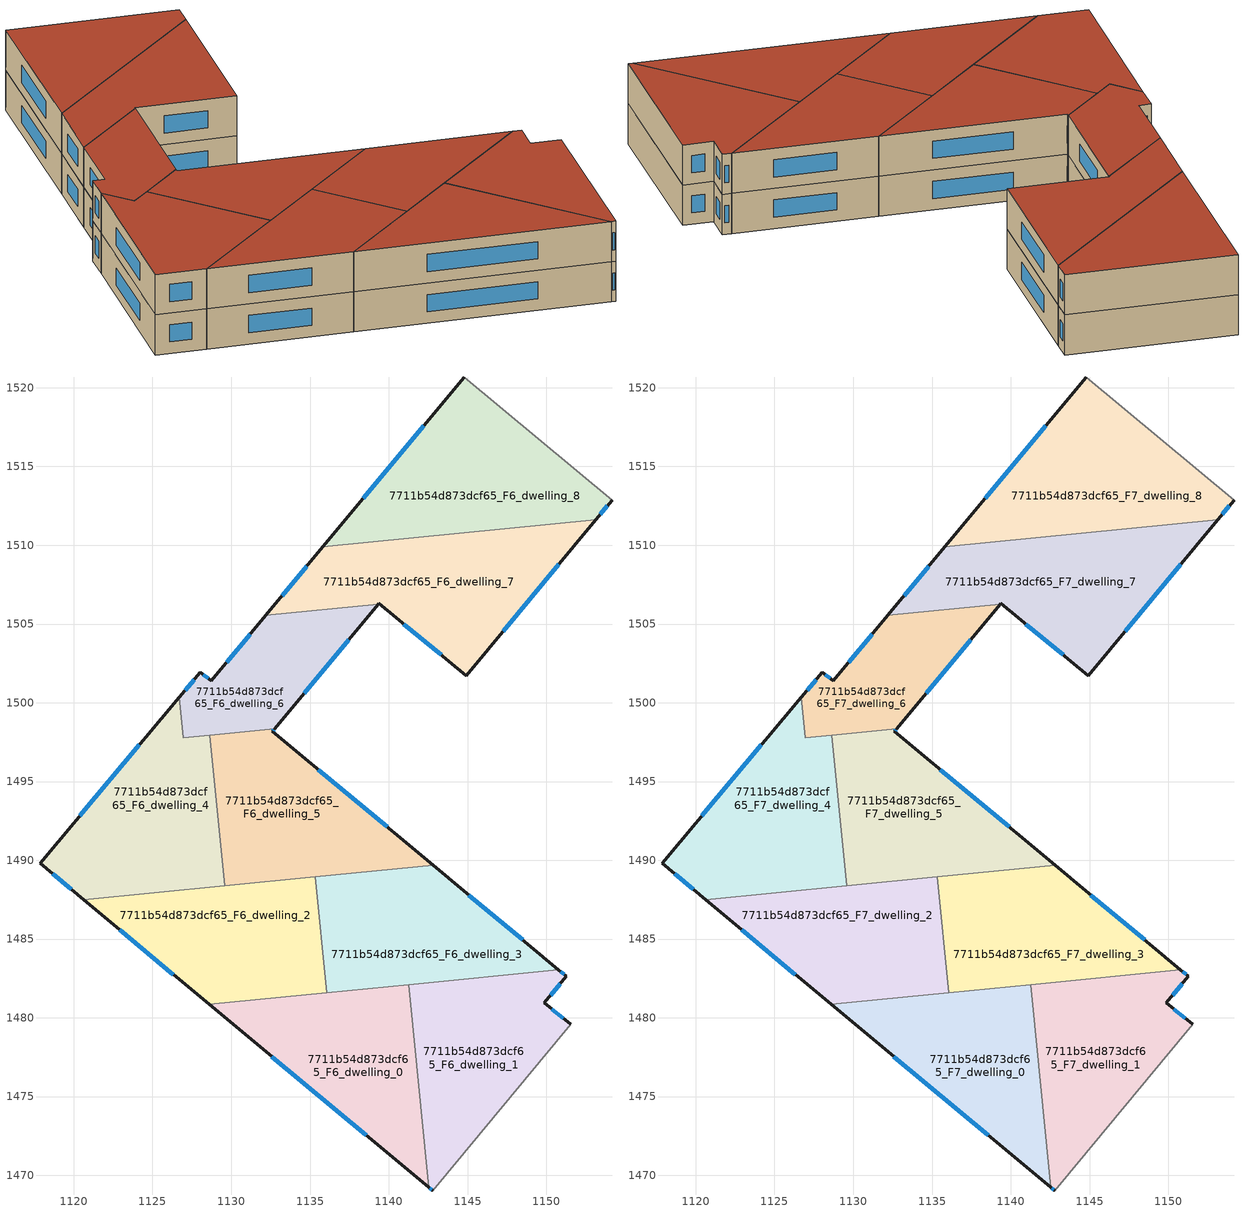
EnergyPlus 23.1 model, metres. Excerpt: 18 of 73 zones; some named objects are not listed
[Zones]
7711b54d873dcf65_F6_dwelling_0
 floor to 7711b54d873dcf65_F5_dwelling_0 (EU_floor_Construction): 1141.26,1482.11 1142.54,1469.23 1128.6,1480.85 z18
 wall outside (EU_wall_Construction): 1128.6,1480.85 1142.54,1469.23 z18:21
 wall to 7711b54d873dcf65_F6_dwelling_1 (EU_wall_Construction): 1142.54,1469.23 1141.26,1482.11 z18:21
 wall to 7711b54d873dcf65_F6_dwelling_2 (EU_wall_Construction): 1136.07,1481.59 1128.6,1480.85 z18:21
 wall to 7711b54d873dcf65_F6_dwelling_3 (EU_wall_Construction): 1141.26,1482.11 1136.07,1481.59 z18:21
 window (EU_Window_Construction): 1132.58,1477.53 1138.56,1472.55 z18.86:20.14
7711b54d873dcf65_F6_dwelling_1
 floor to 7711b54d873dcf65_F5_dwelling_1 (EU_floor_Construction): 1151.28,1482.63 1149.87,1480.95 1151.57,1479.59 1142.8,1469.02 1142.54,1469.23 1141.26,1482.11 1150.77,1483.06 z18
 wall outside (EU_wall_Construction): 1151.57,1479.59 1149.87,1480.95 1151.28,1482.63 1150.77,1483.06 / 1142.54,1469.23 1142.8,1469.02 z18:21
 wall adiabatic (EU_wall_Construction): 1142.8,1469.02 1151.57,1479.59 z18:21
 wall to 7711b54d873dcf65_F6_dwelling_3 (EU_wall_Construction): 1150.77,1483.06 1141.26,1482.11 z18:21
 window (EU_Window_Construction): 1150.27,1481.43 1150.88,1482.15 / 1151.08,1479.98 1150.35,1480.56 / 1142.61,1469.17 1142.73,1469.08 / 1151.14,1482.75 1150.92,1482.94 z18.86:20.14
7711b54d873dcf65_F6_dwelling_2
 floor to 7711b54d873dcf65_F5_dwelling_2 (EU_floor_Construction): 1135.34,1488.95 1136.07,1481.59 1128.6,1480.85 1120.64,1487.48 z18
 wall outside (EU_wall_Construction): 1120.64,1487.48 1128.6,1480.85 z18:21
 wall to 7711b54d873dcf65_F6_dwelling_3 (EU_wall_Construction): 1136.07,1481.59 1135.34,1488.95 z18:21
 wall to 7711b54d873dcf65_F6_dwelling_4 (EU_wall_Construction): 1129.59,1488.37 1120.64,1487.48 z18:21
 wall to 7711b54d873dcf65_F6_dwelling_5 (EU_wall_Construction): 1135.34,1488.95 1129.59,1488.37 z18:21
 window (EU_Window_Construction): 1122.92,1485.59 1126.33,1482.75 z18.86:20.14
7711b54d873dcf65_F6_dwelling_3
 floor to 7711b54d873dcf65_F5_dwelling_3 (EU_floor_Construction): 1150.77,1483.06 1136.07,1481.59 1135.34,1488.95 1142.81,1489.69 z18
 wall outside (EU_wall_Construction): 1150.77,1483.06 1142.81,1489.69 z18:21
 wall to 7711b54d873dcf65_F6_dwelling_5 (EU_wall_Construction): 1142.81,1489.69 1135.34,1488.95 z18:21
 window (EU_Window_Construction): 1148.5,1484.95 1145.08,1487.8 z18.86:20.14
7711b54d873dcf65_F6_dwelling_4
 floor to 7711b54d873dcf65_F5_dwelling_4 (EU_floor_Construction): 1128.64,1497.94 1129.59,1488.37 1120.64,1487.48 1117.86,1489.8 1126.7,1500.35 1126.95,1497.77 z18
 wall outside (EU_wall_Construction): 1126.7,1500.35 1117.86,1489.8 1120.64,1487.48 z18:21
 wall to 7711b54d873dcf65_F6_dwelling_6 (EU_wall_Construction): 1128.64,1497.94 1126.95,1497.77 1126.7,1500.35 z18:21
 wall to 7711b54d873dcf65_F6_dwelling_5 (EU_wall_Construction): 1129.59,1488.37 1128.64,1497.94 z18:21
 window (EU_Window_Construction): 1118.65,1489.14 1119.85,1488.15 / 1124.17,1497.34 1120.38,1492.82 z18.86:20.14
7711b54d873dcf65_F6_dwelling_5
 floor to 7711b54d873dcf65_F5_dwelling_5 (EU_floor_Construction): 1142.81,1489.69 1129.59,1488.37 1128.64,1497.94 1132.75,1498.35 1132.61,1498.19 z18
 wall outside (EU_wall_Construction): 1142.81,1489.69 1132.61,1498.19 1132.75,1498.35 z18:21
 wall to 7711b54d873dcf65_F6_dwelling_6 (EU_wall_Construction): 1132.75,1498.35 1128.64,1497.94 z18:21
 window (EU_Window_Construction): 1139.9,1492.12 1135.53,1495.76 / 1132.65,1498.23 1132.71,1498.3 z18.86:20.14
7711b54d873dcf65_F6_dwelling_6
 floor to 7711b54d873dcf65_F5_dwelling_6 (EU_floor_Construction): 1139.33,1506.25 1132.75,1498.35 1126.95,1497.78 1126.7,1500.35 1128.02,1501.93 1128.73,1501.4 1132.18,1505.54 z18
 wall outside (EU_wall_Construction): 1132.18,1505.54 1128.73,1501.4 1128.02,1501.93 1126.7,1500.35 / 1132.75,1498.35 1139.33,1506.25 z18:21
 wall to 7711b54d873dcf65_F6_dwelling_7 (EU_wall_Construction): 1139.33,1506.25 1132.18,1505.54 z18:21
 window (EU_Window_Construction): 1127.64,1501.48 1127.07,1500.8 / 1128.52,1501.55 1128.22,1501.78 / 1131.2,1504.36 1129.72,1502.58 / 1134.63,1500.61 1137.45,1504 z18.86:20.14
7711b54d873dcf65_F6_dwelling_7
 floor to 7711b54d873dcf65_F5_dwelling_7 (EU_floor_Construction): 1153.15,1511.63 1144.92,1501.72 1139.37,1506.31 1139.33,1506.25 1132.18,1505.54 1135.82,1509.9 z18
 wall outside (EU_wall_Construction): 1139.33,1506.25 1139.37,1506.31 1144.92,1501.72 1153.15,1511.63 / 1135.82,1509.9 1132.18,1505.54 z18:21
 wall to 7711b54d873dcf65_F6_dwelling_8 (EU_wall_Construction): 1153.15,1511.63 1135.82,1509.9 z18:21
 window (EU_Window_Construction): 1147.27,1504.55 1150.8,1508.8 / 1140.96,1505 1143.34,1503.03 / 1134.78,1508.65 1133.22,1506.79 z18.86:20.14
7711b54d873dcf65_F6_dwelling_8
 floor to 7711b54d873dcf65_F5_dwelling_8 (EU_floor_Construction): 1154.17,1512.86 1153.15,1511.63 1135.82,1509.9 1144.8,1520.67 z18
 wall outside (EU_wall_Construction): 1153.15,1511.63 1154.17,1512.86 / 1144.8,1520.67 1135.82,1509.9 z18:21
 wall adiabatic (EU_wall_Construction): 1154.17,1512.86 1144.8,1520.67 z18:21
 window (EU_Window_Construction): 1153.44,1511.98 1153.88,1512.51 / 1142.23,1517.59 1138.38,1512.98 z18.86:20.14
7711b54d873dcf65_F7_dwelling_0
 floor to 7711b54d873dcf65_F6_dwelling_0 (EU_floor_Construction): 1141.26,1482.11 1142.54,1469.23 1128.6,1480.85 z21
 wall outside (EU_wall_Construction): 1128.6,1480.85 1142.54,1469.23 z21:24
 wall to 7711b54d873dcf65_F7_dwelling_1 (EU_wall_Construction): 1142.54,1469.23 1141.26,1482.11 z21:24
 wall to 7711b54d873dcf65_F7_dwelling_2 (EU_wall_Construction): 1136.07,1481.59 1128.6,1480.85 z21:24
 wall to 7711b54d873dcf65_F7_dwelling_3 (EU_wall_Construction): 1141.26,1482.11 1136.07,1481.59 z21:24
 window (EU_Window_Construction): 1132.58,1477.53 1138.56,1472.55 z21.86:23.14
 roof outside (EU_roof_Construction): 1142.54,1469.23 1141.26,1482.11 1128.6,1480.85 z24
7711b54d873dcf65_F7_dwelling_1
 floor to 7711b54d873dcf65_F6_dwelling_1 (EU_floor_Construction): 1151.28,1482.63 1149.87,1480.95 1151.57,1479.59 1142.8,1469.02 1142.54,1469.23 1141.26,1482.11 1150.77,1483.06 z21
 wall outside (EU_wall_Construction): 1151.57,1479.59 1149.87,1480.95 1151.28,1482.63 1150.77,1483.06 / 1142.54,1469.23 1142.8,1469.02 z21:24
 wall adiabatic (EU_wall_Construction): 1142.8,1469.02 1151.57,1479.59 z21:24
 wall to 7711b54d873dcf65_F7_dwelling_3 (EU_wall_Construction): 1150.77,1483.06 1141.26,1482.11 z21:24
 window (EU_Window_Construction): 1150.27,1481.43 1150.88,1482.15 / 1151.08,1479.98 1150.35,1480.56 / 1142.61,1469.17 1142.73,1469.08 / 1151.14,1482.75 1150.92,1482.94 z21.86:23.14
 roof outside (EU_roof_Construction): 1142.8,1469.02 1151.57,1479.59 1149.87,1480.95 1151.28,1482.63 1150.77,1483.06 1141.26,1482.11 1142.54,1469.23 z24
7711b54d873dcf65_F7_dwelling_2
 floor to 7711b54d873dcf65_F6_dwelling_2 (EU_floor_Construction): 1135.34,1488.95 1136.07,1481.59 1128.6,1480.85 1120.64,1487.48 z21
 wall outside (EU_wall_Construction): 1120.64,1487.48 1128.6,1480.85 z21:24
 wall to 7711b54d873dcf65_F7_dwelling_3 (EU_wall_Construction): 1136.07,1481.59 1135.34,1488.95 z21:24
 wall to 7711b54d873dcf65_F7_dwelling_4 (EU_wall_Construction): 1129.59,1488.37 1120.64,1487.48 z21:24
 wall to 7711b54d873dcf65_F7_dwelling_5 (EU_wall_Construction): 1135.34,1488.95 1129.59,1488.37 z21:24
 window (EU_Window_Construction): 1122.92,1485.59 1126.33,1482.75 z21.86:23.14
 roof outside (EU_roof_Construction): 1136.07,1481.59 1135.34,1488.95 1120.64,1487.48 1128.6,1480.85 z24
7711b54d873dcf65_F7_dwelling_3
 floor to 7711b54d873dcf65_F6_dwelling_3 (EU_floor_Construction): 1150.77,1483.06 1136.07,1481.59 1135.34,1488.95 1142.81,1489.69 z21
 wall outside (EU_wall_Construction): 1150.77,1483.06 1142.81,1489.69 z21:24
 wall to 7711b54d873dcf65_F7_dwelling_5 (EU_wall_Construction): 1142.81,1489.69 1135.34,1488.95 z21:24
 window (EU_Window_Construction): 1148.5,1484.95 1145.08,1487.8 z21.86:23.14
 roof outside (EU_roof_Construction): 1150.77,1483.06 1142.81,1489.69 1135.34,1488.95 1136.07,1481.59 z24
7711b54d873dcf65_F7_dwelling_4
 floor to 7711b54d873dcf65_F6_dwelling_4 (EU_floor_Construction): 1128.64,1497.94 1129.59,1488.37 1120.64,1487.48 1117.86,1489.8 1126.7,1500.35 1126.95,1497.77 z21
 wall outside (EU_wall_Construction): 1126.7,1500.35 1117.86,1489.8 1120.64,1487.48 z21:24
 wall to 7711b54d873dcf65_F7_dwelling_6 (EU_wall_Construction): 1128.64,1497.94 1126.95,1497.77 1126.7,1500.35 z21:24
 wall to 7711b54d873dcf65_F7_dwelling_5 (EU_wall_Construction): 1129.59,1488.37 1128.64,1497.94 z21:24
 window (EU_Window_Construction): 1118.65,1489.14 1119.85,1488.15 / 1124.17,1497.34 1120.38,1492.82 z21.86:23.14
 roof outside (EU_roof_Construction): 1129.59,1488.37 1128.64,1497.94 1126.95,1497.77 1126.7,1500.35 1117.86,1489.8 1120.64,1487.48 z24
7711b54d873dcf65_F7_dwelling_5
 floor to 7711b54d873dcf65_F6_dwelling_5 (EU_floor_Construction): 1142.81,1489.69 1129.59,1488.37 1128.64,1497.94 1132.75,1498.35 1132.61,1498.19 z21
 wall outside (EU_wall_Construction): 1142.81,1489.69 1132.61,1498.19 1132.75,1498.35 z21:24
 wall to 7711b54d873dcf65_F7_dwelling_6 (EU_wall_Construction): 1132.75,1498.35 1128.64,1497.94 z21:24
 window (EU_Window_Construction): 1139.9,1492.12 1135.53,1495.76 / 1132.65,1498.23 1132.71,1498.3 z21.86:23.14
 roof outside (EU_roof_Construction): 1142.81,1489.69 1132.61,1498.19 1132.75,1498.35 1128.64,1497.94 1129.59,1488.37 z24
7711b54d873dcf65_F7_dwelling_6
 floor to 7711b54d873dcf65_F6_dwelling_6 (EU_floor_Construction): 1139.33,1506.25 1132.75,1498.35 1126.95,1497.78 1126.7,1500.35 1128.02,1501.93 1128.73,1501.4 1132.18,1505.54 z21
 wall outside (EU_wall_Construction): 1132.18,1505.54 1128.73,1501.4 1128.02,1501.93 1126.7,1500.35 / 1132.75,1498.35 1139.33,1506.25 z21:24
 wall to 7711b54d873dcf65_F7_dwelling_7 (EU_wall_Construction): 1139.33,1506.25 1132.18,1505.54 z21:24
 window (EU_Window_Construction): 1127.64,1501.48 1127.07,1500.8 / 1128.52,1501.55 1128.22,1501.78 / 1131.2,1504.36 1129.72,1502.58 / 1134.63,1500.61 1137.45,1504 z21.86:23.14
 roof outside (EU_roof_Construction): 1132.75,1498.35 1139.33,1506.25 1132.18,1505.54 1128.73,1501.4 1128.02,1501.93 1126.7,1500.35 1126.95,1497.78 z24
7711b54d873dcf65_F7_dwelling_7
 floor to 7711b54d873dcf65_F6_dwelling_7 (EU_floor_Construction): 1153.15,1511.63 1144.92,1501.72 1139.37,1506.31 1139.33,1506.25 1132.18,1505.54 1135.82,1509.9 z21
 wall outside (EU_wall_Construction): 1139.33,1506.25 1139.37,1506.31 1144.92,1501.72 1153.15,1511.63 / 1135.82,1509.9 1132.18,1505.54 z21:24
 wall to 7711b54d873dcf65_F7_dwelling_8 (EU_wall_Construction): 1153.15,1511.63 1135.82,1509.9 z21:24
 window (EU_Window_Construction): 1147.27,1504.55 1150.8,1508.8 / 1140.96,1505 1143.34,1503.03 / 1134.78,1508.65 1133.22,1506.79 z21.86:23.14
 roof outside (EU_roof_Construction): 1144.92,1501.72 1153.15,1511.63 1135.82,1509.9 1132.18,1505.54 1139.33,1506.25 1139.37,1506.31 z24
7711b54d873dcf65_F7_dwelling_8
 floor to 7711b54d873dcf65_F6_dwelling_8 (EU_floor_Construction): 1154.17,1512.86 1153.15,1511.63 1135.82,1509.9 1144.8,1520.67 z21
 wall outside (EU_wall_Construction): 1153.15,1511.63 1154.17,1512.86 / 1144.8,1520.67 1135.82,1509.9 z21:24
 wall adiabatic (EU_wall_Construction): 1154.17,1512.86 1144.8,1520.67 z21:24
 window (EU_Window_Construction): 1153.44,1511.98 1153.88,1512.51 / 1142.23,1517.59 1138.38,1512.98 z21.86:23.14
 roof outside (EU_roof_Construction): 1153.15,1511.63 1154.17,1512.86 1144.8,1520.67 1135.82,1509.9 z24
[Building]
EU S2 Campaign: North Axis=0; Terrain=City; Solar Distribution=FullExterior
[Site:Location]
Helsinki-Vantaa.AP: Latitude=60.317; Longitude=24.963; Time Zone=2; Elevation=54.6
[SizingPeriod:WeatherFileDays]
AnnualSizingPeriod: Begin Month=1; Begin Day of Month=1; End Month=12; End Day of Month=31; Day of Week for Start Day=Monday; Use Weather File Daylight Saving Period=No; Use Weather File Rain and Snow Indicators=No
[MATERIAL]
EU_InternalMass_Material: Roughness=MediumRough; Thickness=0.1; Conductivity=1; Density=1800; Specific Heat=900; Thermal Absorptance=0.9; Solar Absorptance=0.7; Visible Absorptance=0.7
[MATERIAL:NOMASS] Roughness=MediumRough; Thermal Absorptance=0.9; Solar Absorptance=0.7; Visible Absorptance=0.7
Name | Thermal Resistance
EU_wall_NoMass | 1.10183
EU_roof_NoMass; EU_floor_NoMass | 1.70606
[WINDOWMATERIAL:SIMPLEGLAZINGSYSTEM]
EU_Window_SimpleGlazing: UFactor=3.11035; Solar Heat Gain Coefficient=0.8; Visible Transmittance=0.8
[CONSTRUCTION]
EU_wall_Construction: EU_wall_NoMass
EU_roof_Construction: EU_roof_NoMass
EU_floor_Construction: EU_floor_NoMass
EU_Window_Construction: EU_Window_SimpleGlazing
EU_InternalMass_Construction: EU_InternalMass_Material
[ZONE] Type=1; Multiplier=1; Ceiling Height=autocalculate; Floor Area=autocalculate; Part of Total Floor Area=Yes
Name | Volume
7711b54d873dcf65_F6_dwelling_0; 7711b54d873dcf65_F7_dwelling_0 | 246.922
7711b54d873dcf65_F6_dwelling_1; 7711b54d873dcf65_F7_dwelling_1 | 246.879
7711b54d873dcf65_F6_dwelling_2; 7711b54d873dcf65_F7_dwelling_2 | 246.913
7711b54d873dcf65_F6_dwelling_3; 7711b54d873dcf65_F7_dwelling_3 | 246.929
7711b54d873dcf65_F6_dwelling_4; 7711b54d873dcf65_F7_dwelling_4 | 257.205
7711b54d873dcf65_F6_dwelling_5; 7711b54d873dcf65_F7_dwelling_5 | 246.917
7711b54d873dcf65_F6_dwelling_6; 7711b54d873dcf65_F7_dwelling_6 | 159.483
7711b54d873dcf65_F6_dwelling_7; 7711b54d873dcf65_F7_dwelling_7 | 284.807
7711b54d873dcf65_F6_dwelling_8; 7711b54d873dcf65_F7_dwelling_8 | 286.074
[INTERNALMASS] Construction=EU_InternalMass_Construction
Name | Zone or ZoneList | Surface Area
7711b54d873dcf65_F6_dwelling_0_EU_InternalMass | 7711b54d873dcf65_F6_dwelling_0 | 82.3094
7711b54d873dcf65_F6_dwelling_1_EU_InternalMass | 7711b54d873dcf65_F6_dwelling_1 | 82.2929
7711b54d873dcf65_F6_dwelling_2_EU_InternalMass | 7711b54d873dcf65_F6_dwelling_2 | 82.3063
7711b54d873dcf65_F6_dwelling_3_EU_InternalMass | 7711b54d873dcf65_F6_dwelling_3 | 82.3098
7711b54d873dcf65_F6_dwelling_4_EU_InternalMass | 7711b54d873dcf65_F6_dwelling_4 | 85.7327
7711b54d873dcf65_F6_dwelling_5_EU_InternalMass | 7711b54d873dcf65_F6_dwelling_5 | 82.3047
7711b54d873dcf65_F6_dwelling_6_EU_InternalMass | 7711b54d873dcf65_F6_dwelling_6 | 53.175
7711b54d873dcf65_F6_dwelling_7_EU_InternalMass | 7711b54d873dcf65_F6_dwelling_7 | 94.9338
7711b54d873dcf65_F6_dwelling_8_EU_InternalMass | 7711b54d873dcf65_F6_dwelling_8 | 95.3627
7711b54d873dcf65_F7_dwelling_0_EU_InternalMass | 7711b54d873dcf65_F7_dwelling_0 | 82.3094
7711b54d873dcf65_F7_dwelling_1_EU_InternalMass | 7711b54d873dcf65_F7_dwelling_1 | 82.2929
7711b54d873dcf65_F7_dwelling_2_EU_InternalMass | 7711b54d873dcf65_F7_dwelling_2 | 82.3063
7711b54d873dcf65_F7_dwelling_3_EU_InternalMass | 7711b54d873dcf65_F7_dwelling_3 | 82.3098
7711b54d873dcf65_F7_dwelling_4_EU_InternalMass | 7711b54d873dcf65_F7_dwelling_4 | 85.7327
7711b54d873dcf65_F7_dwelling_5_EU_InternalMass | 7711b54d873dcf65_F7_dwelling_5 | 82.3047
7711b54d873dcf65_F7_dwelling_6_EU_InternalMass | 7711b54d873dcf65_F7_dwelling_6 | 53.175
7711b54d873dcf65_F7_dwelling_7_EU_InternalMass | 7711b54d873dcf65_F7_dwelling_7 | 94.9338
7711b54d873dcf65_F7_dwelling_8_EU_InternalMass | 7711b54d873dcf65_F7_dwelling_8 | 95.3627
[OTHEREQUIPMENT] Fuel Type=Electricity; Design Level Calculation Method=Watts/Area; Power per Zone Floor Area=1; Fraction Latent=0; Fraction Radiant=0; Fraction Lost=0; Carbon Dioxide Generation Rate=0; EndUse Subcategory=EU_Step8_InternalGains
Name | Zone or ZoneList or Space or SpaceList | Schedule
EU_Step8_InternalGain_7711b54d873dcf65_F6_dwelling_0_f000 | 7711b54d873dcf65_F6_dwelling_0 | EU_Step8_GainSchedule_7711b54d873dcf65_F6_dwelling_0_f000
EU_Step8_InternalGain_7711b54d873dcf65_F6_dwelling_1_f000 | 7711b54d873dcf65_F6_dwelling_1 | EU_Step8_GainSchedule_7711b54d873dcf65_F6_dwelling_1_f000
EU_Step8_InternalGain_7711b54d873dcf65_F6_dwelling_2_f000 | 7711b54d873dcf65_F6_dwelling_2 | EU_Step8_GainSchedule_7711b54d873dcf65_F6_dwelling_2_f000
EU_Step8_InternalGain_7711b54d873dcf65_F6_dwelling_3_f000 | 7711b54d873dcf65_F6_dwelling_3 | EU_Step8_GainSchedule_7711b54d873dcf65_F6_dwelling_3_f000
EU_Step8_InternalGain_7711b54d873dcf65_F6_dwelling_4_f000 | 7711b54d873dcf65_F6_dwelling_4 | EU_Step8_GainSchedule_7711b54d873dcf65_F6_dwelling_4_f000
EU_Step8_InternalGain_7711b54d873dcf65_F6_dwelling_5_f000 | 7711b54d873dcf65_F6_dwelling_5 | EU_Step8_GainSchedule_7711b54d873dcf65_F6_dwelling_5_f000
EU_Step8_InternalGain_7711b54d873dcf65_F6_dwelling_6_f000 | 7711b54d873dcf65_F6_dwelling_6 | EU_Step8_GainSchedule_7711b54d873dcf65_F6_dwelling_6_f000
EU_Step8_InternalGain_7711b54d873dcf65_F6_dwelling_7_f000 | 7711b54d873dcf65_F6_dwelling_7 | EU_Step8_GainSchedule_7711b54d873dcf65_F6_dwelling_7_f000
EU_Step8_InternalGain_7711b54d873dcf65_F6_dwelling_8_f000 | 7711b54d873dcf65_F6_dwelling_8 | EU_Step8_GainSchedule_7711b54d873dcf65_F6_dwelling_8_f000
EU_Step8_InternalGain_7711b54d873dcf65_F7_dwelling_0_f000 | 7711b54d873dcf65_F7_dwelling_0 | EU_Step8_GainSchedule_7711b54d873dcf65_F7_dwelling_0_f000
EU_Step8_InternalGain_7711b54d873dcf65_F7_dwelling_1_f000 | 7711b54d873dcf65_F7_dwelling_1 | EU_Step8_GainSchedule_7711b54d873dcf65_F7_dwelling_1_f000
EU_Step8_InternalGain_7711b54d873dcf65_F7_dwelling_2_f000 | 7711b54d873dcf65_F7_dwelling_2 | EU_Step8_GainSchedule_7711b54d873dcf65_F7_dwelling_2_f000
EU_Step8_InternalGain_7711b54d873dcf65_F7_dwelling_3_f000 | 7711b54d873dcf65_F7_dwelling_3 | EU_Step8_GainSchedule_7711b54d873dcf65_F7_dwelling_3_f000
EU_Step8_InternalGain_7711b54d873dcf65_F7_dwelling_4_f000 | 7711b54d873dcf65_F7_dwelling_4 | EU_Step8_GainSchedule_7711b54d873dcf65_F7_dwelling_4_f000
EU_Step8_InternalGain_7711b54d873dcf65_F7_dwelling_5_f000 | 7711b54d873dcf65_F7_dwelling_5 | EU_Step8_GainSchedule_7711b54d873dcf65_F7_dwelling_5_f000
EU_Step8_InternalGain_7711b54d873dcf65_F7_dwelling_6_f000 | 7711b54d873dcf65_F7_dwelling_6 | EU_Step8_GainSchedule_7711b54d873dcf65_F7_dwelling_6_f000
EU_Step8_InternalGain_7711b54d873dcf65_F7_dwelling_7_f000 | 7711b54d873dcf65_F7_dwelling_7 | EU_Step8_GainSchedule_7711b54d873dcf65_F7_dwelling_7_f000
EU_Step8_InternalGain_7711b54d873dcf65_F7_dwelling_8_f000 | 7711b54d873dcf65_F7_dwelling_8 | EU_Step8_GainSchedule_7711b54d873dcf65_F7_dwelling_8_f000
[ZONEVENTILATION:DESIGNFLOWRATE] Schedule=EU_AlwaysOn; Design Flow Rate Calculation Method=AirChanges/Hour; Air Changes per Hour=0.756316; Ventilation Type=Natural; Fan Pressure Rise=0; Fan Total Efficiency=1; Constant Term Coefficient=1; Temperature Term Coefficient=0; Velocity Term Coefficient=0; Velocity Squared Term Coefficient=0; Minimum Indoor Temperature=-100; Maximum Indoor Temperature=100; Delta Temperature=-100; Minimum Outdoor Temperature=-100; Maximum Outdoor Temperature=100; Maximum Wind Speed=40
Name | Zone or ZoneList or Space or SpaceList
EU_ConstantAir_7711b54d873dcf65_F6_dwelling_0 | 7711b54d873dcf65_F6_dwelling_0
EU_ConstantAir_7711b54d873dcf65_F6_dwelling_1 | 7711b54d873dcf65_F6_dwelling_1
EU_ConstantAir_7711b54d873dcf65_F6_dwelling_2 | 7711b54d873dcf65_F6_dwelling_2
EU_ConstantAir_7711b54d873dcf65_F6_dwelling_3 | 7711b54d873dcf65_F6_dwelling_3
EU_ConstantAir_7711b54d873dcf65_F6_dwelling_4 | 7711b54d873dcf65_F6_dwelling_4
EU_ConstantAir_7711b54d873dcf65_F6_dwelling_5 | 7711b54d873dcf65_F6_dwelling_5
EU_ConstantAir_7711b54d873dcf65_F6_dwelling_6 | 7711b54d873dcf65_F6_dwelling_6
EU_ConstantAir_7711b54d873dcf65_F6_dwelling_7 | 7711b54d873dcf65_F6_dwelling_7
EU_ConstantAir_7711b54d873dcf65_F6_dwelling_8 | 7711b54d873dcf65_F6_dwelling_8
EU_ConstantAir_7711b54d873dcf65_F7_dwelling_0 | 7711b54d873dcf65_F7_dwelling_0
EU_ConstantAir_7711b54d873dcf65_F7_dwelling_1 | 7711b54d873dcf65_F7_dwelling_1
EU_ConstantAir_7711b54d873dcf65_F7_dwelling_2 | 7711b54d873dcf65_F7_dwelling_2
EU_ConstantAir_7711b54d873dcf65_F7_dwelling_3 | 7711b54d873dcf65_F7_dwelling_3
EU_ConstantAir_7711b54d873dcf65_F7_dwelling_4 | 7711b54d873dcf65_F7_dwelling_4
EU_ConstantAir_7711b54d873dcf65_F7_dwelling_5 | 7711b54d873dcf65_F7_dwelling_5
EU_ConstantAir_7711b54d873dcf65_F7_dwelling_6 | 7711b54d873dcf65_F7_dwelling_6
EU_ConstantAir_7711b54d873dcf65_F7_dwelling_7 | 7711b54d873dcf65_F7_dwelling_7
EU_ConstantAir_7711b54d873dcf65_F7_dwelling_8 | 7711b54d873dcf65_F7_dwelling_8
[HVACTEMPLATE:ZONE:IDEALLOADSAIRSYSTEM] System Availability Schedule=EU_AlwaysOn; Maximum Heating Supply Air Temperature=50; Minimum Cooling Supply Air Temperature=13; Maximum Heating Supply Air Humidity Ratio=0.0156; Minimum Cooling Supply Air Humidity Ratio=0.0077; Heating Limit=NoLimit; Cooling Limit=NoLimit; Heating Availability Schedule=EU_AlwaysOn; Cooling Availability Schedule=EU_CoolingOff; Dehumidification Control Type=ConstantSensibleHeatRatio; Cooling Sensible Heat Ratio=0.7; Dehumidification Setpoint=60; Humidification Control Type=None; Humidification Setpoint=30; Outdoor Air Method=None; Outdoor Air Flow Rate per Person=0.00944; Outdoor Air Flow Rate per Zone Floor Area=0; Outdoor Air Flow Rate per Zone=0; Demand Controlled Ventilation Type=None; Outdoor Air Economizer Type=NoEconomizer; Heat Recovery Type=None; Sensible Heat Recovery Effectiveness=0.7; Latent Heat Recovery Effectiveness=0.65
Name | Template Thermostat
7711b54d873dcf65_F6_dwelling_0 | EU_HeatOnly_7711b54d873dcf65_F6_dwelling_0
7711b54d873dcf65_F6_dwelling_1 | EU_HeatOnly_7711b54d873dcf65_F6_dwelling_1
7711b54d873dcf65_F6_dwelling_2 | EU_HeatOnly_7711b54d873dcf65_F6_dwelling_2
7711b54d873dcf65_F6_dwelling_3 | EU_HeatOnly_7711b54d873dcf65_F6_dwelling_3
7711b54d873dcf65_F6_dwelling_4 | EU_HeatOnly_7711b54d873dcf65_F6_dwelling_4
7711b54d873dcf65_F6_dwelling_5 | EU_HeatOnly_7711b54d873dcf65_F6_dwelling_5
7711b54d873dcf65_F6_dwelling_6 | EU_HeatOnly_7711b54d873dcf65_F6_dwelling_6
7711b54d873dcf65_F6_dwelling_7 | EU_HeatOnly_7711b54d873dcf65_F6_dwelling_7
7711b54d873dcf65_F6_dwelling_8 | EU_HeatOnly_7711b54d873dcf65_F6_dwelling_8
7711b54d873dcf65_F7_dwelling_0 | EU_HeatOnly_7711b54d873dcf65_F7_dwelling_0
7711b54d873dcf65_F7_dwelling_1 | EU_HeatOnly_7711b54d873dcf65_F7_dwelling_1
7711b54d873dcf65_F7_dwelling_2 | EU_HeatOnly_7711b54d873dcf65_F7_dwelling_2
7711b54d873dcf65_F7_dwelling_3 | EU_HeatOnly_7711b54d873dcf65_F7_dwelling_3
7711b54d873dcf65_F7_dwelling_4 | EU_HeatOnly_7711b54d873dcf65_F7_dwelling_4
7711b54d873dcf65_F7_dwelling_5 | EU_HeatOnly_7711b54d873dcf65_F7_dwelling_5
7711b54d873dcf65_F7_dwelling_6 | EU_HeatOnly_7711b54d873dcf65_F7_dwelling_6
7711b54d873dcf65_F7_dwelling_7 | EU_HeatOnly_7711b54d873dcf65_F7_dwelling_7
7711b54d873dcf65_F7_dwelling_8 | EU_HeatOnly_7711b54d873dcf65_F7_dwelling_8
[SIZING:ZONE] Zone Cooling Design Supply Air Temperature Input Method=SupplyAirTemperature; Zone Cooling Design Supply Air Temperature=13; Zone Heating Design Supply Air Temperature Input Method=SupplyAirTemperature; Zone Heating Design Supply Air Temperature=50; Zone Cooling Design Supply Air Humidity Ratio=0.008; Zone Heating Design Supply Air Humidity Ratio=0.008; Cooling Design Air Flow Method=DesignDay; Cooling Design Air Flow Rate=0; Cooling Minimum Air Flow per Zone Floor Area=0.000762; Cooling Minimum Air Flow=0; Cooling Minimum Air Flow Fraction=0.2; Heating Design Air Flow Method=DesignDay; Heating Design Air Flow Rate=0; Heating Maximum Air Flow per Zone Floor Area=0.002032; Heating Maximum Air Flow=0.141576; Heating Maximum Air Flow Fraction=0.3; Account for Dedicated Outdoor Air System=No; Dedicated Outdoor Air System Control Strategy=NeutralSupplyAir; Dedicated Outdoor Air Low Setpoint Temperature for Design=autosize; Dedicated Outdoor Air High Setpoint Temperature for Design=autosize; Zone Load Sizing Method=Sensible Load Only No Latent Load; Zone Latent Cooling Design Supply Air Humidity Ratio Input Method=HumidityRatioDifference; Zone Cooling Design Supply Air Humidity Ratio Difference=0.005; Zone Latent Heating Design Supply Air Humidity Ratio Input Method=HumidityRatioDifference; Zone Humidification Design Supply Air Humidity Ratio Difference=0.005
7711b54d873dcf65_F6_dwelling_0; 7711b54d873dcf65_F6_dwelling_1; 7711b54d873dcf65_F6_dwelling_2; 7711b54d873dcf65_F6_dwelling_3; 7711b54d873dcf65_F6_dwelling_4; 7711b54d873dcf65_F6_dwelling_5; 7711b54d873dcf65_F6_dwelling_6; 7711b54d873dcf65_F6_dwelling_7; 7711b54d873dcf65_F6_dwelling_8; 7711b54d873dcf65_F7_dwelling_0; 7711b54d873dcf65_F7_dwelling_1; 7711b54d873dcf65_F7_dwelling_2; 7711b54d873dcf65_F7_dwelling_3; 7711b54d873dcf65_F7_dwelling_4; 7711b54d873dcf65_F7_dwelling_5; 7711b54d873dcf65_F7_dwelling_6; 7711b54d873dcf65_F7_dwelling_7; 7711b54d873dcf65_F7_dwelling_8
[SCHEDULE:CONSTANT]
Name | Hourly Value
EU_AlwaysOn | 1
EU_CoolingOff | 0
[SCHEDULE:FILE] Column Number=1; Rows to Skip at Top=0; Number of Hours of Data=8760; Column Separator=Comma; Interpolate to Timestep=No; Minutes per Item=60; Adjust Schedule for Daylight Savings=Yes
Name | File
EU_Step8_GainSchedule_7711b54d873dcf65_F6_dwelling_0_f000 | ../../schedules/7711b54d873dcf65/7711b54d873dcf65_F6_dwelling_0_f000_gain.csv
EU_Step8_GainSchedule_7711b54d873dcf65_F6_dwelling_1_f000 | ../../schedules/7711b54d873dcf65/7711b54d873dcf65_F6_dwelling_1_f000_gain.csv
EU_Step8_GainSchedule_7711b54d873dcf65_F6_dwelling_2_f000 | ../../schedules/7711b54d873dcf65/7711b54d873dcf65_F6_dwelling_2_f000_gain.csv
EU_Step8_GainSchedule_7711b54d873dcf65_F6_dwelling_3_f000 | ../../schedules/7711b54d873dcf65/7711b54d873dcf65_F6_dwelling_3_f000_gain.csv
EU_Step8_GainSchedule_7711b54d873dcf65_F6_dwelling_4_f000 | ../../schedules/7711b54d873dcf65/7711b54d873dcf65_F6_dwelling_4_f000_gain.csv
EU_Step8_GainSchedule_7711b54d873dcf65_F6_dwelling_5_f000 | ../../schedules/7711b54d873dcf65/7711b54d873dcf65_F6_dwelling_5_f000_gain.csv
EU_Step8_GainSchedule_7711b54d873dcf65_F6_dwelling_6_f000 | ../../schedules/7711b54d873dcf65/7711b54d873dcf65_F6_dwelling_6_f000_gain.csv
EU_Step8_GainSchedule_7711b54d873dcf65_F6_dwelling_7_f000 | ../../schedules/7711b54d873dcf65/7711b54d873dcf65_F6_dwelling_7_f000_gain.csv
EU_Step8_GainSchedule_7711b54d873dcf65_F6_dwelling_8_f000 | ../../schedules/7711b54d873dcf65/7711b54d873dcf65_F6_dwelling_8_f000_gain.csv
EU_Step8_GainSchedule_7711b54d873dcf65_F7_dwelling_0_f000 | ../../schedules/7711b54d873dcf65/7711b54d873dcf65_F7_dwelling_0_f000_gain.csv
EU_Step8_GainSchedule_7711b54d873dcf65_F7_dwelling_1_f000 | ../../schedules/7711b54d873dcf65/7711b54d873dcf65_F7_dwelling_1_f000_gain.csv
EU_Step8_GainSchedule_7711b54d873dcf65_F7_dwelling_2_f000 | ../../schedules/7711b54d873dcf65/7711b54d873dcf65_F7_dwelling_2_f000_gain.csv
EU_Step8_GainSchedule_7711b54d873dcf65_F7_dwelling_3_f000 | ../../schedules/7711b54d873dcf65/7711b54d873dcf65_F7_dwelling_3_f000_gain.csv
EU_Step8_GainSchedule_7711b54d873dcf65_F7_dwelling_4_f000 | ../../schedules/7711b54d873dcf65/7711b54d873dcf65_F7_dwelling_4_f000_gain.csv
EU_Step8_GainSchedule_7711b54d873dcf65_F7_dwelling_5_f000 | ../../schedules/7711b54d873dcf65/7711b54d873dcf65_F7_dwelling_5_f000_gain.csv
EU_Step8_GainSchedule_7711b54d873dcf65_F7_dwelling_6_f000 | ../../schedules/7711b54d873dcf65/7711b54d873dcf65_F7_dwelling_6_f000_gain.csv
EU_Step8_GainSchedule_7711b54d873dcf65_F7_dwelling_7_f000 | ../../schedules/7711b54d873dcf65/7711b54d873dcf65_F7_dwelling_7_f000_gain.csv
EU_Step8_GainSchedule_7711b54d873dcf65_F7_dwelling_8_f000 | ../../schedules/7711b54d873dcf65/7711b54d873dcf65_F7_dwelling_8_f000_gain.csv
